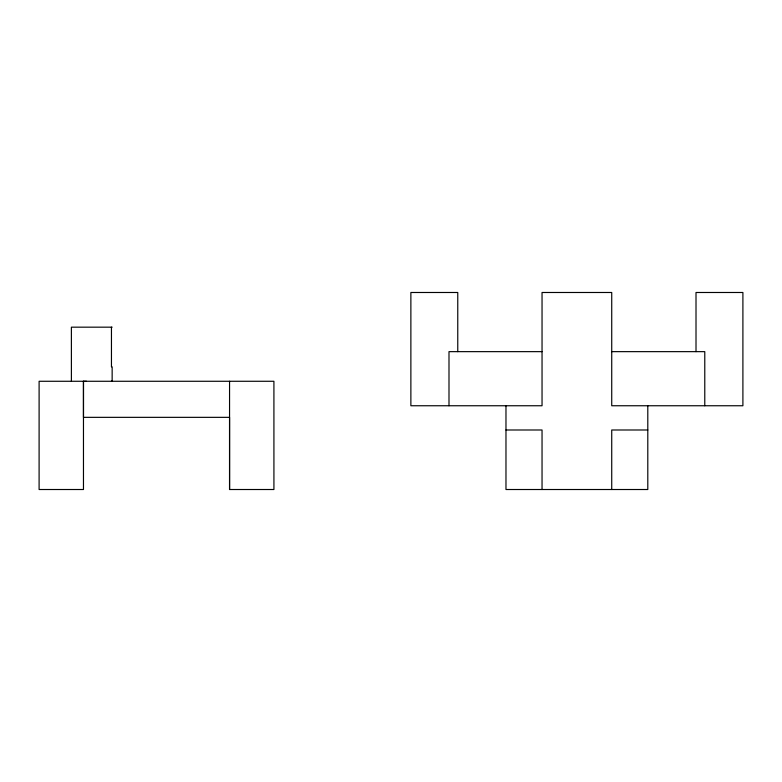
<?xml version="1.0" encoding="UTF-8"?>
<svg xmlns="http://www.w3.org/2000/svg" width="782" height="782" viewBox="0 0 782 782"><rect width="100%" height="100%" fill="white"/><g stroke="black" fill="none" stroke-linecap="round" stroke-linejoin="round"><path stroke-width="1.17" d="M71.397 381.274L71.387 327.169L112.149 327.169M83.469 381.274L83.469 417.344L229.556 417.344L229.556 489.512L273.925 489.512L273.915 381.274L39.11 381.274L39.1 489.512L83.469 489.512L83.469 381.274L86.489 381.274M111.455 327.169L111.455 366.846L112.149 366.846L112.149 381.274L111.455 381.274M542.043 351.646L448.995 351.646L448.995 405.75M611.729 351.646L704.778 351.646L704.778 405.75M505.974 429.992L542.043 429.992L542.043 489.512M647.799 429.992L611.729 429.992L611.729 489.512M696.009 351.646L696.009 292.488L742.9 292.488L742.9 405.75L611.729 405.75L611.729 292.488L542.043 292.488L542.043 405.75L410.873 405.75L410.873 292.488L457.763 292.488L457.763 351.646M647.799 405.75L647.799 489.512L505.974 489.512L505.974 405.75M229.556 381.274L229.556 489.512"/></g></svg>
